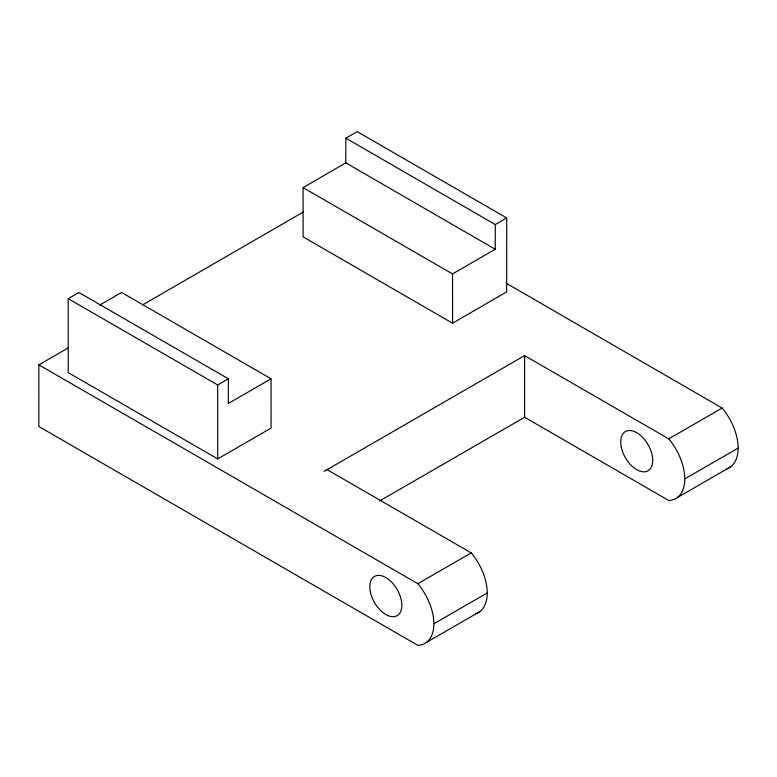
<?xml version="1.0" encoding="UTF-8"?>
<svg xmlns="http://www.w3.org/2000/svg" width="777" height="777" viewBox="0 0 777 777"><rect width="100%" height="100%" fill="white"/><g stroke="black" fill="none" stroke-linecap="round" stroke-linejoin="round"><path stroke-width="1.17" d="M68.25 347.873L38.869 364.86L38.85 426.524L417.861 645.347A42.774 24.699 60 0 0 433.867 623.776L487.247 592.948M271.047 378.787L271.076 428.078L217.696 458.916L68.23 372.62L68.211 298.659L78.885 292.492L228.351 378.787L228.341 403.457L271.047 378.787L121.581 292.443L99.709 305.108M506.691 217.948L506.662 291.909L452.593 323.193L303.127 236.898L303.079 187.636L345.784 162.849L345.852 138.16L357.216 131.653L506.691 217.948L495.318 224.572L495.24 249.262L452.544 273.931L303.079 187.636M324.145 471.348L524.601 355.623L668.754 438.85A42.774 24.699 60 0 1 684.77 478.914A42.774 24.699 60 0 1 668.754 500.485L524.601 417.259L379.603 500.961M142.745 304.817L303.292 212.024M217.696 458.916L217.677 384.955L228.351 378.787M38.869 364.86L417.861 583.702L471.231 552.884A42.784 24.699 60 0 1 475.786 613.704M668.754 438.85L722.134 408.032A42.784 24.699 60 0 1 726.689 468.852M684.77 478.914L738.15 448.096M426.359 642.472L479.73 611.654M677.253 497.62L730.633 466.802M68.211 298.659L217.677 384.955M327.068 469.658L471.231 552.884M345.852 138.16L495.318 224.572M345.784 162.849L495.24 249.262M505.876 283.032L722.134 408.032M452.544 273.931L452.593 323.193M524.601 355.623L524.601 417.259M417.861 583.712A42.774 24.699 60 0 1 433.867 623.776M370.357 591.889A22.65 13.073 60 0 0 397.154 615.646A22.65 13.073 60 0 0 389.967 580.565A22.65 13.073 60 0 0 370.357 591.889M621.25 447.037A22.65 13.073 60 0 0 648.047 470.794A22.65 13.073 60 0 0 640.87 435.712A22.65 13.073 60 0 0 621.25 447.037"/></g></svg>
